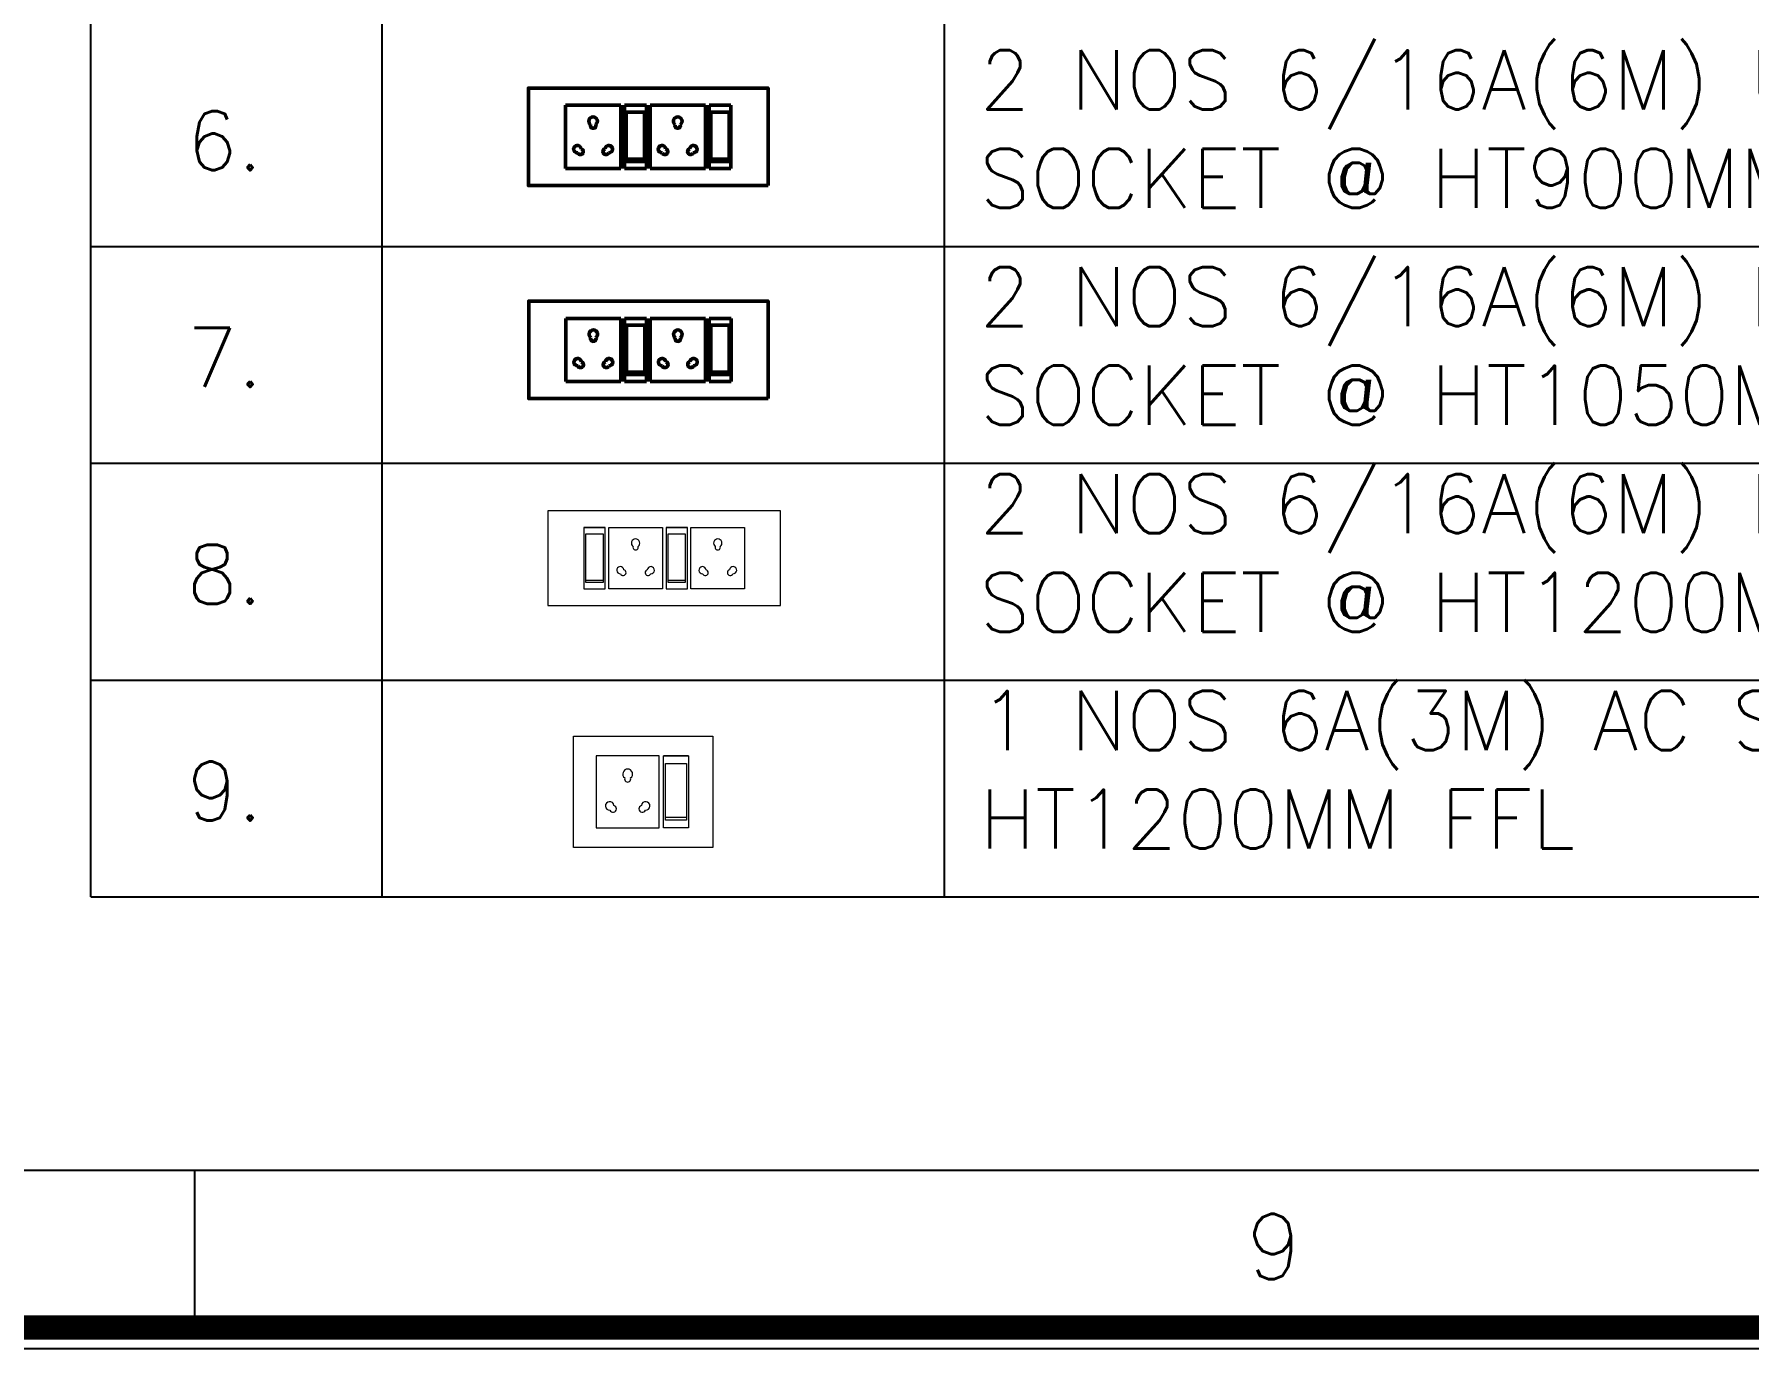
# Model space of a CAD drawing. Header units: millimetres. Extents: x 1327414 to 2124380, y -346496 to -91575.
# Drawn here: x 1661450 to 1665075, y -218163 to -215384 of the extents above; entities that cross this region are included whole.
import ezdxf
from ezdxf.enums import TextEntityAlignment as Align

# ---------------------------------------------------------------- set-up
doc = ezdxf.new("R2010")
doc.units = ezdxf.units.MM
doc.header["$LTSCALE"] = 600
doc.header["$MEASUREMENT"] = 0
doc.linetypes.add('ACAD_ISO04W100', pattern=[30, 24, -3, 0, -3])
doc.linetypes.add('CONTINU', pattern=[0])
doc.layers.add('AREA', color=193, linetype='Continuous', plot=False)
for name, color, linetype, lineweight in [('axes', 40, 'ACAD_ISO04W100', 25), ('ELE-2NOS OF 6-16 RAW POWER SOCKET', 1, 'Continuous', 20), ('ELE. 2N0S OF 6-16 UPS SOCKETS', 191, 'Continuous', 15)]:
    doc.layers.add(name, color=color, linetype=linetype, lineweight=lineweight)
doc.layers.add('ELE-6A AC SOCKET', color=7, linetype='Continuous', lineweight=0, true_color=0x00ceb6)
doc.layers.add('ELE-LIGHTING WIRRING', color=7, linetype='Continuous')
doc.layers.add('TITLE', color=7, linetype='Continuous')
doc.styles.add('ROMANS', font='romans.shx')

# ---------------------------------------------------------------- blocks, each defined once
blk = doc.blocks.new('A$C66962185')
at = {"layer": 'TITLE'}
blk.add_line((360.7044688029871, -141176.0335827269), (2.142495829925183, -141176.0335827269), dxfattribs=at)
at = {"layer": 'TITLE', "color": 0}
blk.add_line((241.9489882109702, -141178.3291139239), (241.9489882109702, -141176.0335827269), dxfattribs=at)
at = {"layer": 'TITLE', "color": 7, "const_width": 0.3550222037433294}
blk.add_lwpolyline([(363, -140928.3645569619), (363, -141178.3291139239), (0, -141178.3291139239), (0, -140928.3645569619)], close=True, dxfattribs=at)
at = {"layer": 'TITLE', "color": 0, "style": 'ROMANS'}
blk.add_text('9', height=0.9515322989103907, dxfattribs=at).set_placement((257.7256317626059, -141177.1468621627), align=Align.MIDDLE)
blk = doc.blocks.new('6 MODULES RAW POWER')
at = {"layer": 'ELE-2NOS OF 6-16 RAW POWER SOCKET', "color": 1, "ltscale": 300}
for p, q in [((-6.077552437089629, 92.02330625927728), (-6.077552437089629, 19.72622087714798)), ((-6.077552437089629, 92.02330625927728), (-6.077552437089629, 19.72622087714798)), ((19.10981924441008, 92.02330625927728), (-6.077552437089629, 92.02330625927728)), ((-6.077552437089629, 92.02330625927728), (19.10981924441008, 92.02330625927728)), ((-3.978604796958763, 84.15225260881304), (-3.978604796958763, 27.59727452761222)), ((17.01087160434992, 84.15225260881304), (-3.978604796958763, 84.15225260881304)), ((17.01087160434992, 27.59727452761222), (17.01087160434992, 84.15225260881304)), ((19.10981924441008, 19.72622087714798), (19.10981924441008, 92.02330625927728)), ((23.30771452467181, 92.02330625927728), (86.64348098579245, 92.02330625927728)), ((23.30771452467181, 19.72622087714798), (23.30771452467181, 92.02330625927728)), ((86.64348098579245, 92.02330625927728), (86.64348098579245, 19.72622087714798)), ((90.8413762660542, 92.02330625927728), (90.8413762660542, 19.72622087714798)), ((90.8413762660542, 92.02330625927728), (90.8413762660542, 19.72622087714798)), ((116.0287479475539, 92.02330625927728), (90.8413762660542, 92.02330625927728)), ((90.8413762660542, 92.02330625927728), (116.0287479475539, 92.02330625927728)), ((92.94032390618506, 84.15225260881304), (92.94032390618506, 27.59727452761222)), ((113.9298003074937, 84.15225260881304), (92.94032390618506, 84.15225260881304)), ((113.9298003074937, 27.59727452761222), (113.9298003074937, 84.15225260881304)), ((116.0287479475539, 19.72622087714798), (116.0287479475539, 92.02330625927728)), ((120.2266432278156, 19.72622087714798), (120.2266432278156, 92.02330625927728)), ((120.2266432278156, 92.02330625927728), (183.5624096890423, 92.02330625927728)), ((183.5624096890423, 92.02330625927728), (183.5624096890423, 19.72622087714798)), ((-3.978604796958763, 30.11601169576926), (17.01087160434992, 30.11601169576926)), ((-3.978604796958763, 27.59727452761222), (17.01087160434992, 27.59727452761222)), ((92.94032390618506, 30.11601169576926), (113.9298003074937, 30.11601169576926)), ((92.94032390618506, 27.59727452761222), (113.9298003074937, 27.59727452761222)), ((-6.077552437089629, 19.72622087714798), (19.10981924441008, 19.72622087714798)), ((86.64348098579245, 19.72622087714798), (23.30771452467181, 19.72622087714798)), ((90.8413762660542, 19.72622087714798), (116.0287479475539, 19.72622087714798)), ((183.5624096890423, 19.72622087714798), (120.2266432278156, 19.72622087714798))]:
    blk.add_line(p, q, dxfattribs=at)
blk.add_lwpolyline([(-48.51514274815338, 0), (226, 0), (226, 111.7495271364164), (-48.51514274815338, 111.7495271364164)], close=True, dxfattribs=at)
for centre, radius, start, end in [((54.97559775526749, 73.7217762673341), 4.929470606321248, 307.1583653110645, 232.8416346889353), ((54.97559775526749, 68.79128193582112), 3.141532231910936, 161.4031195230226, 18.59688047697771), ((151.8945264584113, 73.7217762673341), 4.929470606321248, 307.1583653110644, 232.8416346889353), ((151.8945264584113, 68.79128193582112), 3.141532231910936, 161.4031195230224, 18.59688047697779), ((36.9264815646191, 41.762256586412), 4.248024088428537, 5.268912887088972, 272.5100337051845), ((40.27493976849705, 38.84012677893561), 3.427549703521761, 202.6838099297562, 75.09513666300917), ((69.67625574189651, 38.84012677893561), 3.427549703521761, 104.9048633369908, 337.3161900702437), ((73.02471394595122, 41.762256586412), 4.248024088428537, 267.4899662948152, 174.7310871129109), ((133.8454102677629, 41.762256586412), 4.248024088428537, 5.268912887088972, 272.5100337051849), ((137.1938684716409, 38.84012677893561), 3.427549703521761, 202.6838099297564, 75.09513666300917), ((166.5951844452171, 38.84012677893561), 3.427549703521761, 104.9048633369908, 337.3161900702436), ((169.943642649095, 41.762256586412), 4.248024088428537, 267.489966294815, 174.7310871129109)]:
    blk.add_arc(centre, radius, start, end, dxfattribs=at)
blk = doc.blocks.new('6MODULE-UPS')
at = {"layer": 'ELE. 2N0S OF 6-16 UPS SOCKETS', "color": 223, "lineweight": 50}
for p, q in [((-5.704992610775079, 91.87557897313167), (-5.704992610775079, 19.69455388761514)), ((-5.704992610775079, 91.87557897313167), (-5.704992610775079, 19.69455388761514)), ((19.44194516093698, 91.87557897313167), (-5.704992610775079, 91.87557897313167)), ((-5.704992610775079, 91.87557897313167), (19.44194516093698, 91.87557897313167)), ((-3.609414463126527, 84.01716091947607), (-3.609414463126527, 27.55297194127075)), ((17.34636701335901, 84.01716091947607), (-3.609414463126527, 84.01716091947607)), ((17.34636701335901, 27.55297194127075), (17.34636701335901, 84.01716091947607)), ((19.44194516093698, 19.69455388761514), (19.44194516093698, 91.87557897313167)), ((23.63310145623409, 91.87557897313167), (86.86719344731458, 91.87557897313167)), ((23.63310145623409, 19.69455388761514), (23.63310145623409, 91.87557897313167)), ((86.86719344731458, 91.87557897313167), (86.86719344731458, 19.69455388761514)), ((91.05834974261168, 91.87557897313167), (91.05834974261168, 19.69455388761514)), ((91.05834974261168, 91.87557897313167), (91.05834974261168, 19.69455388761514)), ((116.2052875143237, 91.87557897313167), (91.05834974261168, 91.87557897313167)), ((91.05834974261168, 91.87557897313167), (116.2052875143237, 91.87557897313167)), ((93.15392789026023, 84.01716091947607), (93.15392789026023, 27.55297194127075)), ((114.1097093667458, 84.01716091947607), (93.15392789026023, 84.01716091947607)), ((114.1097093667458, 27.55297194127075), (114.1097093667458, 84.01716091947607)), ((116.2052875143237, 19.69455388761514), (116.2052875143237, 91.87557897313167)), ((120.3964438096208, 19.69455388761514), (120.3964438096208, 91.87557897313167)), ((120.3964438096208, 91.87557897313167), (183.6305358008073, 91.87557897313167)), ((183.6305358008073, 91.87557897313167), (183.6305358008073, 19.69455388761514)), ((-5.704992610775079, 19.69455388761514), (19.44194516093698, 19.69455388761514)), ((-3.609414463126527, 30.06766571844901), (17.34636701335901, 30.06766571844901)), ((-3.609414463126527, 27.55297194127075), (17.34636701335901, 27.55297194127075)), ((86.86719344731458, 19.69455388761514), (23.63310145623409, 19.69455388761514)), ((91.05834974261168, 19.69455388761514), (116.2052875143237, 19.69455388761514)), ((93.15392789026023, 30.06766571844901), (114.1097093667458, 30.06766571844901)), ((93.15392789026023, 27.55297194127075), (114.1097093667458, 27.55297194127075)), ((183.6305358008073, 19.69455388761514), (120.3964438096208, 19.69455388761514))]:
    blk.add_line(p, q, dxfattribs=at)
blk.add_lwpolyline([(-48.07445681007374, 0), (225.9999999999999, 0), (225.9999999999999, 111.570132860738), (-48.07445681007374, 111.570132860738)], close=True, dxfattribs=at)
for centre, radius, start, end in [((55.25014745180962, 73.60342887925914), 4.921557205418713, 307.1583653110259, 232.8416346889742), ((152.0134898051964, 73.60342887925914), 4.921557205418713, 307.1583653110257, 232.8416346889744), ((55.25014745180962, 68.68084959206003), 3.136489052635769, 161.4031195229886, 18.59688047701136), ((152.0134898051964, 68.68084959206003), 3.136489052635769, 161.4031195229886, 18.59688047701126), ((37.23000595312307, 41.69521460455314), 4.241204630450178, 5.268912887042561, 272.5100337051888), ((40.57308879435281, 38.77777576422159), 3.422047373335929, 202.6838099297566, 75.09513666306366), ((69.92720610912527, 38.77777576422159), 3.422047373335929, 104.9048633369364, 337.3161900702435), ((73.27028895053148, 41.69521460455314), 4.241204630450178, 267.4899662948114, 174.7310871129575), ((133.9933483065098, 41.69521460455314), 4.241204630450178, 5.268912887042561, 272.5100337051888), ((137.3364311477396, 38.77777576422159), 3.422047373335929, 202.6838099297566, 75.09513666306366), ((166.6905484626885, 38.77777576422159), 3.422047373335929, 104.9048633369359, 337.3161900702436), ((170.0336313039182, 41.69521460455314), 4.241204630450178, 267.4899662948116, 174.7310871129575)]:
    blk.add_arc(centre, radius, start, end, dxfattribs=at)
blk = doc.blocks.new('54Y')
at = {"layer": 'ELE. 2N0S OF 6-16 UPS SOCKETS', "color": 140, "lineweight": 50}
for p, q in [((26.47827757196501, 311.514777275268), (26.47827757196501, 277.7060816230951)), ((26.47827757196501, 277.7060816230951), (26.47827757196501, 311.514777275268)), ((26.47827757196501, 311.514777275268), (123.5217558327131, 311.514777275268)), ((26.47827757196501, 311.514777275268), (123.5217558327131, 311.514777275268)), ((37.04349496308714, 280.5234729273943), (37.04349496308714, 308.6973859709688)), ((37.04349496308714, 308.6973859709688), (112.956538441591, 308.6973859709688)), ((109.5756688760594, 308.6973859709688), (109.5756688760594, 280.5234729273943)), ((112.956538441591, 308.6973859709688), (112.956538441591, 280.5234729273943)), ((123.5217558327131, 311.514777275268), (123.5217558327131, 277.7060816230951)), ((123.5217558327131, 277.7060816230951), (26.47827757196501, 277.7060816230951)), ((123.5217558327131, 272.0712990143802), (26.47827757196501, 272.0712990143802)), ((26.47827757196501, 272.0712990143802), (26.47827757196501, 187.0564876535209)), ((112.956538441591, 280.5234729273943), (37.04349496308714, 280.5234729273943)), ((123.5217558327131, 187.0564876535209), (123.5217558327131, 272.0712990143802)), ((26.47827757196501, 187.0564876535209), (123.5217558327131, 187.0564876535209)), ((26.47827757196501, 181.421705044806), (26.47827757196501, 147.6130093926331)), ((26.47827757196501, 147.6130093926331), (26.47827757196501, 181.421705044806)), ((26.47827757196501, 181.421705044806), (123.5217558327131, 181.421705044806)), ((26.47827757196501, 181.421705044806), (123.5217558327131, 181.421705044806)), ((37.04349496308714, 150.4304006969323), (37.04349496308714, 178.6043137405068)), ((37.04349496308714, 178.6043137405068), (112.956538441591, 178.6043137405068)), ((109.5756688760594, 178.6043137405068), (109.5756688760594, 150.4304006969323)), ((112.956538441591, 178.6043137405068), (112.956538441591, 150.4304006969323)), ((123.5217558327131, 181.421705044806), (123.5217558327131, 147.6130093926331)), ((123.5217558327131, 147.6130093926331), (26.47827757196501, 147.6130093926331)), ((26.47827757196501, 141.9782267840346), (26.47827757196501, 56.96341542294249)), ((123.5217558327131, 141.9782267839182), (26.47827757196501, 141.9782267840346)), ((112.956538441591, 150.4304006969323), (37.04349496308714, 150.4304006969323)), ((123.5217558327131, 56.96341542294249), (123.5217558327131, 141.9782267839182)), ((26.47827757196501, 56.96341542294249), (123.5217558327131, 56.96341542294249))]:
    blk.add_line(p, q, dxfattribs=at)
blk.add_lwpolyline([(150.0000167023391, 368.4782267840346), (150.0000167023391, -3.408570773899555e-05), (1.670233905315399e-05, -3.408570773899555e-05), (1.670233905315399e-05, 368.4782267840346)], close=True, dxfattribs=at)
for centre, radius, start, end in [((93.94305925024673, 253.7909974476788), 5.702069884257259, 357.4899662947843, 264.7310871132328), ((97.86539773689583, 249.2964036588091), 4.600757324913441, 194.9048633362892, 67.31619007157398), ((51.0441935909912, 229.5638933338923), 6.616767067352899, 37.15836531134893, 322.8416346894545), ((57.6623347918503, 229.5638933338923), 4.216839631111756, 251.4031195246938, 108.5968804753062), ((97.86539773689583, 209.8313830093248), 4.600757324913441, 292.683809928426, 165.0951366637108), ((93.94305925024673, 205.3367892201059), 5.702069884257259, 95.26891288676727, 2.510033705215693), ((51.0441935909912, 99.47082110343035), 6.616767067352899, 37.15836531134893, 322.8416346894545), ((93.94305925024673, 123.6979252172168), 5.702069884257259, 357.4899662947843, 264.7310871132328), ((97.86539773689583, 119.2033314283472), 4.600757324913441, 194.9048633362892, 67.31619007157398), ((57.6623347918503, 99.47082110343035), 4.216839631111756, 251.4031195246938, 108.5968804753062), ((93.94305925024673, 75.24371698964387), 5.702069884257259, 95.26891288676727, 2.510033705215693), ((97.86539773689583, 79.73831077862997), 4.600757324913441, 292.683809928426, 165.0951366637108)]:
    blk.add_arc(centre, radius, start, end, dxfattribs=at)
blk = doc.blocks.new('EQ2WE')
at = {"layer": 'ELE-6A AC SOCKET', "lineweight": 0}
for p, q in [((-98.74961535586044, 169.5296093540965), (-215.4297063327394, 169.5296093540965)), ((-215.4297063327394, 169.5296093540965), (-215.4297063327394, 36.34056040062569)), ((-98.74961535586044, 36.34056040062569), (-98.74961535586044, 169.5296093540965)), ((-91.01605767477304, 36.34056040062569), (-91.01605767477304, 169.5296093540965)), ((-91.01605767477304, 169.5296093540965), (-44.61471158778295, 169.5296093540965)), ((-44.61471158778295, 169.5296093540965), (-91.01605767477304, 169.5296093540965)), ((-44.61471158778295, 169.5296093540965), (-44.61471158778295, 36.34056040062569)), ((-44.61471158778295, 169.5296093540965), (-44.61471158778295, 36.34056040062569)), ((-87.14927883446217, 50.84098105295561), (-87.14927883446217, 155.0291887017665)), ((-87.14927883446217, 155.0291887017665), (-48.48149042809382, 155.0291887017665)), ((-48.48149042809382, 155.0291887017665), (-48.48149042809382, 50.84098105295561)), ((-215.4297063327394, 36.34056040062569), (-98.74961535586044, 36.34056040062569)), ((-44.61471158778295, 36.34056040062569), (-91.01605767477304, 36.34056040062569)), ((-48.48149042809382, 55.48111566121224), (-87.14927883446217, 55.48111566121224)), ((-48.48149042809382, 50.84098105295561), (-87.14927883446217, 50.84098105295561))]:
    blk.add_line(p, q, dxfattribs=at)
blk.add_lwpolyline([(0, 0), (-257.3377121933736, 0), (-257.3377121933736, 205.8701697547222), (0, 205.8701697547222)], close=True, dxfattribs=at)
for centre, radius, start, end in [((-157.0896608447656, 135.8136806810508), 9.081299729220849, 307.1583653148004, 232.8416346884283), ((-157.0896608447656, 126.7304949983954), 5.787476604568305, 161.4031195280473, 18.59688047086035), ((-190.3405810883269, 76.93636897683609), 7.825907300167327, 5.268912887902898, 272.5100337055451), ((-184.1718958457932, 71.55308571003843), 6.314391276533496, 202.6838099291593, 75.09513666362629), ((-130.0074258428067, 71.55308571003843), 6.314391276533496, 104.9048633363737, 337.3161900708406), ((-123.8387406007387, 76.93636897683609), 7.825907300167327, 267.4899662944549, 174.7310871120971)]:
    blk.add_arc(centre, radius, start, end, dxfattribs=at)

msp = doc.modelspace()

# ---------------------------------------------------------------- linework, layer by layer
at = {"layer": 'AREA'}
for points in [[(1626747.408279523, -181916.0400007403), (1679344.112301964, -181916.0400007403), (1679344.112301964, -218162.5549147001), (1626747.408279523, -218162.5549147001)], [(1626792.408279523, -181961.0400007403), (1679299.112301964, -181961.0400007403), (1679299.112301964, -218117.5549147001), (1626792.408279523, -218117.5549147001)]]:
    msp.add_lwpolyline(points, close=True, dxfattribs=at)
at = {"layer": 'axes', "color": 7, "linetype": 'CONTINU'}
for p, q in [((1662184.746674884, -212582.198656097), (1662184.746674882, -217207.3720620532)), ((1663373.695983652, -212582.198656097), (1663373.69598365, -217207.3720620532)), ((1661569.837510366, -215832.1831027571), (1667799.10347373, -215832.1831027571)), ((1661569.837510366, -216290.5794225225), (1667799.10347373, -216290.5794225225)), ((1661569.837510366, -216748.9757422878), (1667799.10347373, -216748.9757422878)), ((1661569.837510366, -217207.3720620532), (1667799.10347373, -217207.3720620532))]:
    msp.add_line(p, q, dxfattribs=at)
msp.add_lwpolyline([(1661569.837510366, -217207.3720620532), (1661569.837510366, -212582.198656097), (1667799.10347373, -212582.198656097), (1667799.10347373, -217207.3720620532)], dxfattribs=at)

# ---------------------------------------------------------------- block references
at = {"layer": 'ELE-2NOS OF 6-16 RAW POWER SOCKET', "xscale": 1.793324115659897, "yscale": 1.793324115659897, "zscale": 1.793324115659897}
msp.add_blockref('6 MODULES RAW POWER', (1662622.830018924, -216591.6266131681), dxfattribs=at)
at = {"layer": 'ELE-6A AC SOCKET', "color": 254, "linetype": 'ByBlock', "true_color": 0xdebad0, "xscale": 1.146099911142846, "yscale": 1.146099911142846, "zscale": 1.146099911142846}
msp.add_blockref('EQ2WE', (1662884.73255703, -217103.1615311859), dxfattribs=at)
at = {"layer": 'ELE. 2N0S OF 6-16 UPS SOCKETS', "xscale": -1.848314301922519, "yscale": 1.848314301922519, "zscale": 1.848314301922519, "rotation": 359.9999999999999}
msp.add_blockref('6MODULE-UPS', (1662912.59812663, -215703.5038020228), dxfattribs=at)
at = {"layer": 'ELE. 2N0S OF 6-16 UPS SOCKETS', "color": 254, "linetype": 'ByBlock', "true_color": 0xdebad0, "xscale": 1.373333333333333, "yscale": 1.373333333333333, "zscale": 1.373333333333333, "rotation": 270}
msp.add_blockref('54Y', (1662495.53761548, -215947.8353746161), dxfattribs=at)
at = {"layer": 'TITLE', "xscale": 144.6465675549349, "yscale": 144.6465665108379, "zscale": 144.6465669265092}
msp.add_blockref('A$C66962185', (1626792.408279523, 20202843.01715146), dxfattribs=at)

# ---------------------------------------------------------------- texts
at = {"layer": 'ELE-LIGHTING WIRRING', "color": 7, "linetype": 'CONTINU', "char_height": 125, "attachment_point": 1, "style": 'ROMANS'}
for s, insert, width in [('2 NOS 6/16A(6M) UPS POWER \\PSOCKET @ HT900MM FFL ', (1663448.763013915, -215417.3836599099), 4249.694610447623), ('{\\C256;6.}', (1661772.451459918, -215545.9584746838), 383.9574033416962), ('2 NOS 6/16A(6M) RAW POWER \\PSOCKET @ HT1050MM FFL ', (1663448.763013916, -215875.7799796752), 4249.694610447623), ('{\\C256;7.}', (1661772.451459918, -216004.3547944492), 383.9574033416962), ('2 NOS 6/16A(6M) RAW POWER \\PSOCKET @ HT1200MM FFL ', (1663448.763013917, -216313.5711952893), 4249.694610447623), ('{\\C256;8.}', (1661772.451459918, -216462.7511142146), 383.9574033416962), ('1 NOS 6A(3M) AC SOCKET @ \\PHT1200MM FFL ', (1663448.763013917, -216771.9675150547), 4249.694610447623), ('{\\C256;9.\\P}', (1661772.451459918, -216921.1474339799), 383.9574033416962)]:
    msp.add_mtext(s, dxfattribs=dict(at, insert=insert, width=width))

doc.saveas('drawing.dxf')
